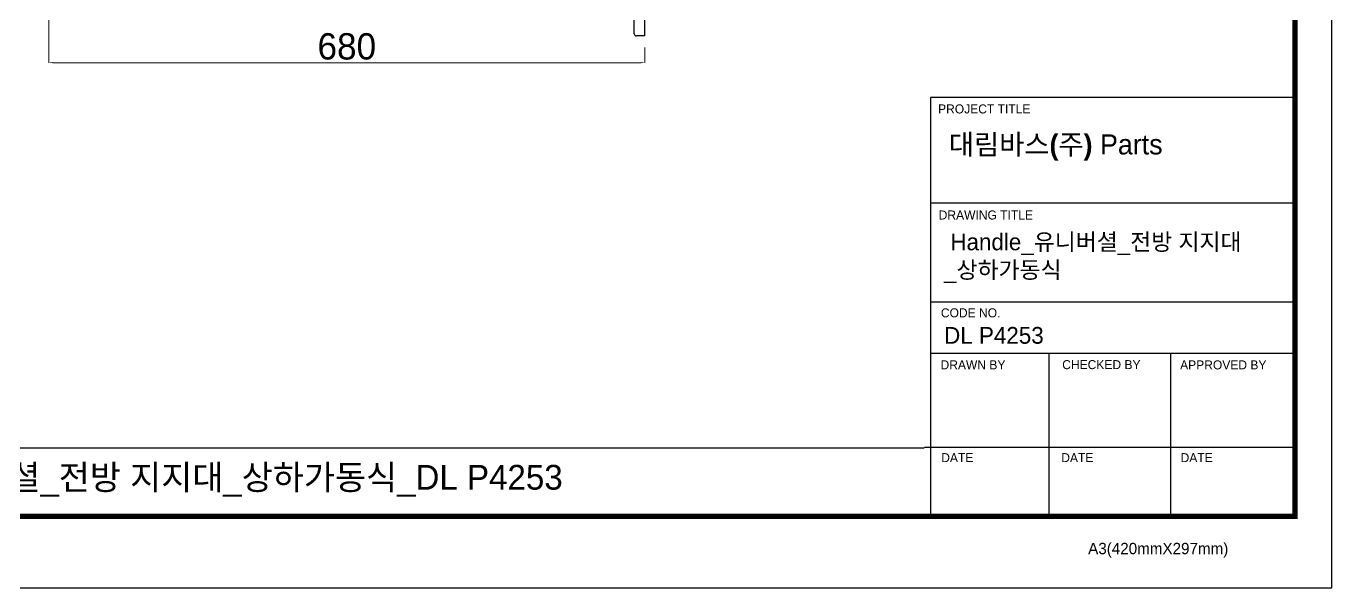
# Model space of a CAD drawing. Extents: x 0 to 2604, y 0 to 1908.
# Drawn here: x 1114 to 2604, y 0 to 641 of the extents above; entities that cross this region are included whole.
import ezdxf

# ---------------------------------------------------------------- set-up
doc = ezdxf.new("R2010")
doc.units = 0
doc.header["$LTSCALE"] = 10
doc.header["$MEASUREMENT"] = 0
doc.header["$PDMODE"] = 3
doc.header["$PDSIZE"] = -10
doc.layers.get('0').update_dxf_attribs({"linetype": 'CONTINUOUS'})
doc.layers.get('DEFPOINTS').update_dxf_attribs({"linetype": 'CONTINUOUS'})
doc.styles.add('Daelim Dimension', font='')
doc.styles.get('Daelim Dimension').set_extended_font_data('나눔고딕')
doc.dimstyles.new('DEFAULT', dxfattribs={"dimscale": 2, "dimtxt": 2, "dimasz": 2, "dimexe": 0, "dimexo": 2, "dimgap": 1, "dimtad": 1, "dimdec": 0, "dimzin": 9, "dimdsep": 46, "dimtxsty": 'Daelim Dimension', "dimcen": 0.5, "dimclrd": 5, "dimclre": 5, "dimclrt": 256, "dimadec": 1, "dimazin": 0, "dimtfac": 1, "dimtdec": 0, "dimtix": 1, "dimtmove": 0, "dimatfit": 3, "dimfxl": 1, "dimtolj": 1, "dimtzin": 1, "dimlwd": 9, "dimlwe": 9, "dimarcsym": 0})

# ---------------------------------------------------------------- blocks, each defined once
blk = doc.blocks.new('*D1')
at = {"color": 5, "lineweight": 9, "transparency": 16777216}
for p, q in [((1139.6, 660.6), (1139.6, 599.1)), ((1819.6, 616.5), (1819.6, 599.1)), ((1815.6, 599.1), (1143.6, 599.1))]:
    blk.add_line(p, q, dxfattribs=at)
at = {"color": 5, "transparency": 16777216}
for points in [[(1143.6, 599.8), (1143.6, 598.5), (1139.6, 599.1)], [(1815.6, 599.8), (1815.6, 598.5), (1819.6, 599.1)]]:
    blk.add_solid(points, dxfattribs=at)
at = {"layer": 'DEFPOINTS', "color": 0, "transparency": 16777216}
for p in [(1139.6, 664.6), (1819.6, 620.5), (1139.6, 599.1)]:
    blk.add_point(p, dxfattribs=at)
at = {"color": 7, "transparency": 16777216, "insert": (1479.6, 617.5), "char_height": 30, "attachment_point": 5, "style": 'Daelim Dimension'}
blk.add_mtext('\\A1;680', dxfattribs=at)

msp = doc.modelspace()

# ---------------------------------------------------------------- linework, layer by layer
at = {"color": 7}
for p, q in [((1807.6, 632.1), (1807.6, 697.1)), ((1819.6, 629.6), (1819.6, 699.6)), ((1819.6, 629.6), (1810.1, 629.6))]:
    msp.add_line(p, q, dxfattribs=at)
at = {"color": 5, "ltscale": 40}
for p, q in [((2561.9, 559.3), (2145.7, 559.3)), ((2561.9, 439), (2145.7, 439)), ((2561.9, 439), (2145.7, 439)), ((2561.9, 325.9), (2145.7, 325.9)), ((2561.9, 325.9), (2145.7, 325.9)), ((2561.9, 267.5), (2145.7, 267.5)), ((2561.9, 267.5), (2145.7, 267.5)), ((2280.9, 267.5), (2280.9, 81.7)), ((2419.6, 267.5), (2419.6, 81.7)), ((2561.9, 160.2), (2139.1, 160.2)), ((2561.9, 160.2), (2148.9, 160.2)), ((2561.9, 81.7), (2205.2, 81.7))]:
    msp.add_line(p, q, dxfattribs=at)
at = {"color": 5, "ltscale": 0.5}
msp.add_line((2145.7, 559.3), (2145.7, 79.2), dxfattribs=at)
at = {"color": 5}
msp.add_line((41.9, 159.9), (2138.6, 159.9), dxfattribs=at)
at = {"ltscale": 0.5}
msp.add_lwpolyline([(0, 0), (2604, 0), (2604, 1908), (0, 1908)], close=True, dxfattribs=at)
at = {"color": 5, "linetype": 'ByBlock', "lineweight": 200, "const_width": 6}
msp.add_lwpolyline([(41.9, 81.7), (2561.9, 81.7), (2561.9, 1863.7), (41.9, 1863.7)], close=True, dxfattribs=at)
at = {"color": 7}
msp.add_arc((1810.1, 632.1), 2.5, 180, 270, dxfattribs=at)

# ---------------------------------------------------------------- texts
at = {"color": 5, "ltscale": 40, "style": 'Daelim Dimension'}
for s, height, p in [('PROJECT TITLE', 10.276, (2154.5, 541.2)), ('DRAWING TITLE', 10.276, (2155.2, 420.2)), ('CODE NO.', 10.28, (2157.7, 308.6)), ('DRAWN BY', 10.28, (2157.3, 249.3)), ('CHECKED BY', 10.28, (2296.2, 249.5)), ('APPROVED BY', 10.276, (2430.8, 249.2)), ('DATE', 10.28, (2158.1, 143.4)), ('DATE', 10.28, (2295.1, 143.4)), ('DATE', 10.28, (2431.3, 143.4)), ('A3(420mmX297mm)', 12.969, (2325.8, 38.4))]:
    msp.add_text(s, height=height, dxfattribs=at).set_placement(p)
at = {"attachment_point": 1, "style": 'Daelim Dimension'}
for s, insert, char_height, width in [('{\\fPretendard Variable SemiBold|b0|i0|c129|p2;\\C7;대림바스(주)} Parts', (2166.8, 517.3), 22.891, 367.915), ('DL P4253', (2161.4, 297.6), 19.11, 321.602)]:
    msp.add_mtext(s, dxfattribs=dict(at, insert=insert, char_height=char_height, width=width))
at = {"color": 7, "insert": (2161.4, 404.2), "char_height": 19.11, "width": 445.144, "attachment_point": 1, "style": 'Daelim Dimension'}
msp.add_mtext(' Handle_유니버셜_전방 지지대\\P_상하가동식', dxfattribs=at)
at = {"color": 2, "insert": (504.1, 140.3), "char_height": 28.256, "width": 1671.354, "attachment_point": 1, "style": 'Daelim Dimension'}
msp.add_mtext('{\\fPretendard Variable SemiBold|b0|i0|c129|p2;대림바스(주)}_Parts _Handle_유니버셜_전방 지지대_상하가동식_DL P4253', dxfattribs=at)

# ---------------------------------------------------------------- dimensions: what is measured, and where the dimension line sits
dim = msp.add_linear_dim(base=(1139.6, 599.1), p1=(1819.6, 620.5), p2=(1139.6, 664.6), dimstyle='DEFAULT', override={"dimtxt": 15, "dimclrd": 5, "dimclre": 5, "dimclrt": 7})
dim.commit()
dim.dimension.update_dxf_attribs({"geometry": '*D1', "text_midpoint": (1479.6, 617.5)})

doc.saveas('drawing.dxf')
